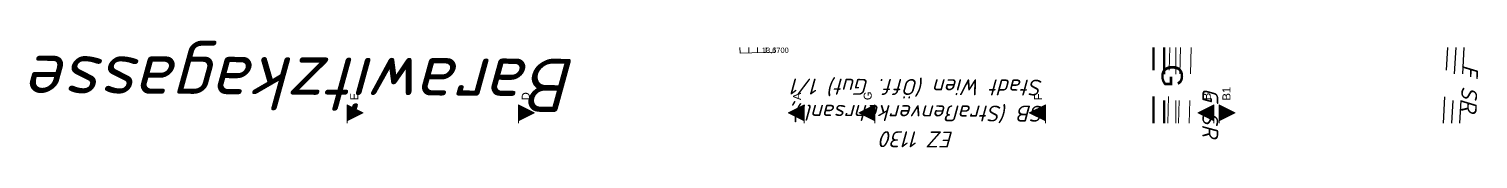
# Model space of a CAD drawing. Header units: metres. Extents: x -14 to 130, y -38 to 4.
# Drawn here: x 27.41 to 54.57, y -37.57 to -35.56 of the extents above; entities that cross this region are included whole.
import ezdxf

# ---------------------------------------------------------------- set-up
doc = ezdxf.new("R2010")
doc.units = ezdxf.units.M
doc.header["$MEASUREMENT"] = 0
doc.linetypes.add('Schnittlinie', pattern=[0.006, 0.003, -0.0015, 0, -0.0015])
doc.linetypes.add('Untersicht', pattern=[0.001, 0.0005, -0.0005])
for name, color, linetype in [('-1._KG PP_4_851 Marker Schnitt', 7, 'Continuous'), ('-1._KG PP_4_910 Allgemein Lageplan Höhen', 7, 'Continuous'), ('-1._KG PP_4_Fernmeldewesen_Beschriftung Fernmeldewesen', 7, 'Continuous'), ('-1._KG PP_4_Fernmeldewesen_Fernmeldekabel', 7, 'Continuous'), ('-1._KG PP_4_Gas_Beschriftung Gas', 7, 'Continuous'), ('-1._KG PP_4_Gas_Gasleitung', 7, 'Continuous'), ('-1._KG PP_4_Gas_Gasleitung_Signatur', 7, 'Continuous'), ('-1._KG PP_4_Kataster Grundstücke_Grundstück_Eigentümer', 7, 'Continuous'), ('-1._KG PP_4_Straßenverkehr_Straßenname', 7, 'Continuous'), ('-1._KG PP_4_Strom_Stromkabel', 7, 'Continuous'), ('-1._KG PP_4_Wasserentsorgung_Kanalgitter', 7, 'Continuous')]:
    doc.layers.add(name, color=color, linetype=linetype)
doc.styles.add('ERSTELLTER_STIL_1', font='arial.ttf')
doc.styles.add('ERSTELLTER_STIL_2', font='isocpeur.ttf')

msp = doc.modelspace()

# ---------------------------------------------------------------- hatches: boundary and pattern name
at = {"layer": '-1._KG PP_4_851 Marker Schnitt', "linetype": 'Continuous', "lineweight": 0, "true_color": 0x000000}
for points in [[(33.374, -36.77), (33.374, -37.07), (33.674, -36.92)], [(36.589, -36.77), (36.589, -37.07), (36.889, -36.92)], [(41.946, -36.77), (41.646, -36.92), (41.946, -37.07)], [(43.269, -36.77), (42.969, -36.92), (43.269, -37.07)], [(46.464, -36.77), (46.164, -36.92), (46.464, -37.07)], [(49.624, -36.77), (49.324, -36.92), (49.624, -37.07)], [(49.724, -36.771), (49.724, -37.071), (50.024, -36.921)]]:
    msp.add_hatch(color=18, dxfattribs=at).paths.add_polyline_path(points)

# ---------------------------------------------------------------- linework, layer by layer
at = {"layer": '-1._KG PP_4_851 Marker Schnitt', "color": 7, "linetype": 'Schnittlinie', "lineweight": 13, "ltscale": 1000}
for p, q in [((33.374, -37.07), (33.374, -37.114)), ((36.589, -37.07), (36.589, -37.114)), ((41.946, -37.07), (41.946, -37.114)), ((43.269, -37.07), (43.269, -37.114)), ((46.464, -37.07), (46.464, -37.114)), ((49.624, -37.07), (49.624, -37.114)), ((49.724, -37.071), (49.724, -37.114))]:
    msp.add_line(p, q, dxfattribs=at)
at = {"layer": '-1._KG PP_4_851 Marker Schnitt', "color": 7, "linetype": 'Continuous', "lineweight": 13, "ltscale": 1000, "flags": 128}
for points in [[(33.374, -36.77), (33.374, -37.07), (33.674, -36.92)], [(36.589, -36.77), (36.589, -37.07), (36.889, -36.92)], [(41.946, -36.77), (41.946, -37.07), (41.646, -36.92)], [(43.269, -36.77), (43.269, -37.07), (42.969, -36.92)], [(46.464, -36.77), (46.464, -37.07), (46.164, -36.92)], [(49.624, -36.77), (49.624, -37.07), (49.324, -36.92)], [(49.724, -36.771), (49.724, -37.071), (50.024, -36.921)]]:
    msp.add_lwpolyline(points, close=True, dxfattribs=at)
at = {"layer": '-1._KG PP_4_Fernmeldewesen_Fernmeldekabel', "color": 7, "linetype": 'Untersicht', "lineweight": 25, "ltscale": 1000}
msp.add_line((54.16, -35.689), (54.076, -37.114), dxfattribs=at)
at = {"layer": '-1._KG PP_4_Fernmeldewesen_Fernmeldekabel', "color": 7, "linetype": 'Untersicht', "lineweight": 25, "ltscale": 1000, "flags": 128}
for points in [[(53.926, -37.114), (54.01, -35.689)], [(54.31, -35.689), (54.227, -37.114)]]:
    msp.add_lwpolyline(points, dxfattribs=at)
at = {"layer": '-1._KG PP_4_Gas_Gasleitung', "color": 255, "linetype": 'Untersicht', "lineweight": 13, "ltscale": 1000}
for p, q in [((48.911, -35.689), (48.912, -37.114)), ((48.999, -35.689), (48.963, -37.114))]:
    msp.add_line(p, q, dxfattribs=at)
at = {"layer": '-1._KG PP_4_Gas_Gasleitung', "color": 255, "linetype": 'Untersicht', "lineweight": 13, "ltscale": 1000, "flags": 128}
for points in [[(48.763, -37.114), (48.799, -35.689)], [(49.199, -35.689), (49.163, -37.114)]]:
    msp.add_lwpolyline(points, dxfattribs=at)
at = {"layer": '-1._KG PP_4_Strom_Stromkabel', "color": 7, "linetype": 'Untersicht', "lineweight": 50, "ltscale": 1000, "flags": 128}
for points in [[(48.494, -37.114), (48.494, -35.689)], [(48.694, -35.689), (48.694, -37.114)]]:
    msp.add_lwpolyline(points, dxfattribs=at)
at = {"layer": '-1._KG PP_4_Wasserentsorgung_Kanalgitter', "color": 255, "linetype": 'Continuous', "lineweight": 13, "ltscale": 1000}
for p, q in [((40.74, -35.689), (40.743, -35.799)), ((40.743, -35.799), (41.397, -35.781)), ((40.906, -35.794), (40.903, -35.689)), ((41.07, -35.79), (41.067, -35.689)), ((41.233, -35.785), (41.231, -35.689)), ((41.397, -35.781), (41.394, -35.689))]:
    msp.add_line(p, q, dxfattribs=at)

# ---------------------------------------------------------------- texts
at = {"layer": '-1._KG PP_4_851 Marker Schnitt', "color": 7, "linetype": 'Continuous', "lineweight": 13, "char_height": 0.15, "rotation": 90, "style": 'ERSTELLTER_STIL_1'}
for s, insert, attachment_point in [('\\A1;{\\pqr;\\pt0;\\fArial|b0|i0|c0|p0;\\W1.000000;E}', (33.584, -36.543), 9), ('\\A1;{\\pqr;\\pt0;\\fArial|b0|i0|c0|p0;\\W1.000000;D}', (36.799, -36.531), 9), ('\\A1;{\\pql;\\pt0;\\fArial|b0|i0|c0|p0;\\W1.000000;A}', (41.886, -36.68), 7), ('\\A1;{\\pql;\\pt0;\\fArial|b0|i0|c0|p0;\\W1.000000;G}', (43.211, -36.68), 7), ('\\A1;{\\pql;\\pt0;\\fArial|b0|i0|c0|p0;\\W1.000000;F}', (46.404, -36.68), 7), ('\\A1;{\\pql;\\pt0;\\fArial|b0|i0|c0|p0;\\W1.000000;B}', (49.564, -36.68), 7), ('\\A1;{\\pqr;\\pt0;\\fArial|b0|i0|c0|p0;\\W1.000000;B1}', (49.934, -36.43), 9)]:
    msp.add_mtext(s, dxfattribs=dict(at, insert=insert, attachment_point=attachment_point))
at = {"layer": '-1._KG PP_4_910 Allgemein Lageplan Höhen', "color": 7, "linetype": 'Continuous', "lineweight": 13, "insert": (41.111, -35.693), "char_height": 0.1, "attachment_point": 1, "style": 'ERSTELLTER_STIL_1'}
msp.add_mtext('\\A1;{\\pql;\\fArial|b0|i0|c0|p0;\\W1.000000; 13,6700}', dxfattribs=at)
at = {"layer": '-1._KG PP_4_Fernmeldewesen_Beschriftung Fernmeldewesen', "color": 7, "linetype": 'Continuous', "lineweight": 25, "insert": (54.278, -36.005), "char_height": 0.3, "attachment_point": 7, "rotation": 268.1539, "style": 'ERSTELLTER_STIL_2'}
msp.add_mtext('\\A1;{\\pql;\\fISOCPEUR|b0|i1|c0|p0;\\W1.000000;F SR}', dxfattribs=at)
at = {"layer": '-1._KG PP_4_Gas_Beschriftung Gas', "color": 255, "linetype": 'Continuous', "lineweight": 13, "insert": (49.406, -36.449), "char_height": 0.3, "attachment_point": 7, "rotation": 269.9435, "style": 'ERSTELLTER_STIL_2'}
msp.add_mtext('\\A1;{\\pql;\\fISOCPEUR|b0|i1|c0|p0;\\W1.000000;G SR}', dxfattribs=at)
at = {"layer": '-1._KG PP_4_Gas_Gasleitung_Signatur', "color": 255, "linetype": 'Continuous', "lineweight": 13, "insert": (48.839, -36.008), "char_height": 0.4, "attachment_point": 4, "rotation": 270.0261, "style": 'ERSTELLTER_STIL_1'}
msp.add_mtext('\\A1;{\\pql;\\fArial|b0|i0|c0|p0;\\W1.000000;G}', dxfattribs=at)
at = {"layer": '-1._KG PP_4_Kataster Grundstücke_Grundstück_Eigentümer', "color": 9, "linetype": 'Continuous', "lineweight": 13, "insert": (44.066, -37.566), "char_height": 0.3, "attachment_point": 2, "rotation": 179.7403, "line_spacing_factor": 0.98209, "style": 'ERSTELLTER_STIL_2'}
msp.add_mtext('\\A1;{\\pqc;\\fISOCPEUR|b0|i1|c0|p0;\\W1.000000;EZ 1130    \\P\\pqc;\\fISOCPEUR|b0|i1|c0|p0;\\W1.000000;SB (Straßenverkehrsanl.),\\P\\pqc;\\fISOCPEUR|b0|i1|c0|p0;\\W1.000000;Stadt Wien (Öff. Gut) 1/1}', dxfattribs=at)
at = {"layer": '-1._KG PP_4_Straßenverkehr_Straßenname', "color": 7, "linetype": 'Continuous', "lineweight": 50, "insert": (37.691, -35.604), "char_height": 1, "attachment_point": 7, "rotation": 179.6483, "style": 'ERSTELLTER_STIL_2'}
msp.add_mtext('\\A1;{\\pql;\\fISOCPEUR|b0|i1|c0|p0;\\W1.000000;Barawitzkagasse}', dxfattribs=at)

doc.saveas('drawing.dxf')
